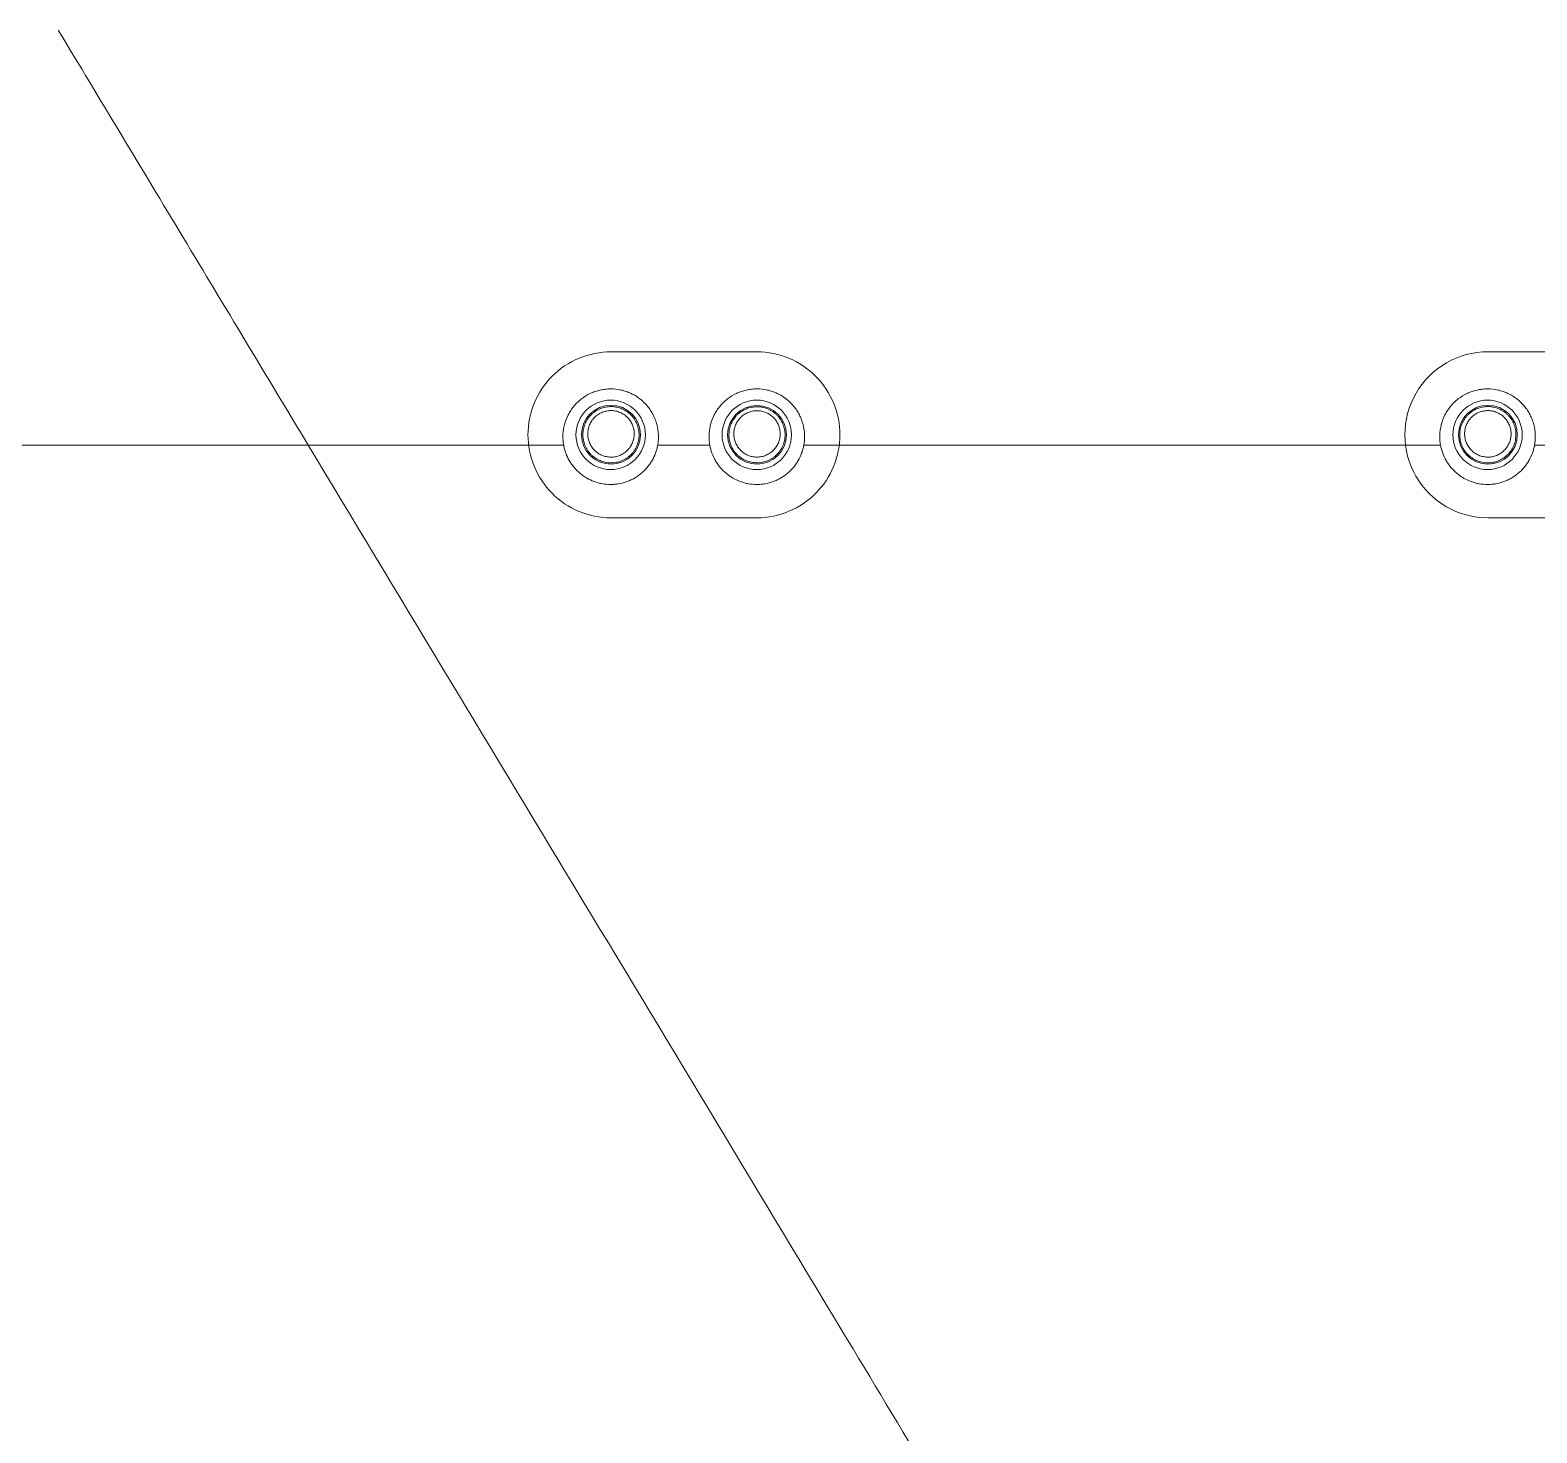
# Model space of a CAD drawing. Header units: inches. Extents: x 3778 to 56227, y -16914 to 35091.
# Drawn here: x 46601.97 to 46633.02, y -10609.2 to -10580.29 of the extents above; entities that cross this region are included whole.
import ezdxf

# ---------------------------------------------------------------- set-up
doc = ezdxf.new("R2010")
doc.units = ezdxf.units.IN
doc.header["$LTSCALE"] = 100
doc.header["$MEASUREMENT"] = 0
doc.layers.add('2-con', color=2, linetype='Continuous')
doc.layers.add('mark-B', color=2, linetype='Continuous', lineweight=20)

# ---------------------------------------------------------------- blocks, each defined once
blk = doc.blocks.new('무풍1way 일반')
at = {"layer": 'mark-B'}
for p, q in [((494.029, -459.665), (497.038, -459.665)), ((497.036, -463.088), (494.026, -463.085))]:
    blk.add_line(p, q, dxfattribs=at)
for centre, radius in [((497.044, -461.376), 0.715), ((497.044, -461.376), 0.715), ((497.044, -461.376), 0.715), ((497.044, -461.376), 0.715), ((497.037, -461.377), 0.607), ((512.106, -461.376), 0.715), ((512.106, -461.376), 0.715), ((512.106, -461.376), 0.715), ((512.106, -461.376), 0.715), ((512.102, -461.376), 0.605), ((515.118, -461.376), 0.715), ((515.118, -461.376), 0.715), ((515.118, -461.376), 0.715), ((515.118, -461.376), 0.715), ((515.111, -461.377), 0.607)]:
    blk.add_circle(centre, radius, dxfattribs=at)
blk.add_arc((497.037, -461.377), 1.711, 269.9424, 89.9871, dxfattribs=at)
for points, knots in [([(506.314, -436.212), (506.506, -436.531), (507.027, -437.395), (507.762, -438.618), (508.916, -440.534), (511.576, -444.949), (515.855, -452.047), (519.52, -458.124), (521.353, -461.163)], [0, 0, 0, 0, 0.038258, 0.103777, 0.146712, 0.26836, 0.63418, 1, 1, 1, 1]), ([(506.314, -436.212), (506.506, -436.531), (507.027, -437.395), (507.762, -438.618), (508.916, -440.534), (511.576, -444.949), (515.855, -452.047), (519.52, -458.124), (521.353, -461.163)], [0, 0, 0, 0, 0.038258, 0.103777, 0.146712, 0.26836, 0.63418, 1, 1, 1, 1]), ([(512.102, -459.666), (511.647, -459.667), (511.203, -459.855), (510.575, -460.488), (510.393, -460.932), (510.392, -461.818), (510.57, -462.259), (511.205, -462.9), (511.646, -463.086), (512.101, -463.086)], [0, 0, 0, 0, 0.25, 0.25, 0.5, 0.5, 0.75, 0.75, 1, 1, 1, 1]), ([(515.11, -463.088), (515.566, -463.088), (516.011, -462.9), (516.64, -462.266), (516.823, -461.822), (516.823, -460.934), (516.645, -460.492), (516.009, -459.851), (515.567, -459.665), (515.111, -459.665)], [0, 0, 0, 0, 0.25, 0.25, 0.5, 0.5, 0.75, 0.75, 1, 1, 1, 1]), ([(498.013, -461.163), (498.01, -461.149), (498.008, -461.135), (498.001, -461.107), (497.998, -461.093), (497.987, -461.052), (497.978, -461.025), (497.949, -460.945), (497.925, -460.894), (497.889, -460.833), (497.882, -460.82), (497.867, -460.796), (497.859, -460.784), (497.834, -460.749), (497.817, -460.727), (497.762, -460.661), (497.722, -460.621), (497.656, -460.566), (497.633, -460.548), (497.586, -460.515), (497.562, -460.5), (497.488, -460.457), (497.436, -460.433), (497.355, -460.403), (497.328, -460.394), (497.272, -460.379), (497.244, -460.373), (497.159, -460.358), (497.102, -460.353), (497.03, -460.353), (497.015, -460.353), (496.987, -460.354), (496.943, -460.357), (496.901, -460.363), (496.816, -460.378), (496.761, -460.393), (496.679, -460.422), (496.653, -460.434), (496.601, -460.458), (496.55, -460.484), (496.502, -460.515), (496.467, -460.54), (496.455, -460.548), (496.433, -460.566), (496.421, -460.575), (496.366, -460.621), (496.326, -460.661), (496.271, -460.727), (496.254, -460.749), (496.23, -460.784), (496.222, -460.796), (496.206, -460.82), (496.199, -460.832), (496.163, -460.894), (496.139, -460.945), (496.11, -461.025), (496.101, -461.052), (496.086, -461.107), (496.08, -461.135), (496.075, -461.163)], [0, 0, 0, 0, 0.015625, 0.015625, 0.03125, 0.03125, 0.0625, 0.0625, 0.125, 0.125, 0.140625, 0.140625, 0.15625, 0.15625, 0.1875, 0.1875, 0.25, 0.25, 0.28125, 0.28125, 0.3125, 0.3125, 0.375, 0.375, 0.40625, 0.40625, 0.4375, 0.4375, 0.5, 0.5, 0.515625, 0.515625, 0.53125, 0.5625, 0.5625, 0.625, 0.625, 0.65625, 0.65625, 0.6875, 0.71875, 0.71875, 0.734375, 0.734375, 0.75, 0.75, 0.8125, 0.8125, 0.84375, 0.84375, 0.859375, 0.859375, 0.875, 0.875, 0.9375, 0.9375, 0.96875, 0.96875, 1, 1, 1, 1]), ([(498.013, -461.163), (498.01, -461.149), (498.008, -461.135), (498.001, -461.107), (497.998, -461.093), (497.987, -461.052), (497.978, -461.025), (497.949, -460.945), (497.925, -460.894), (497.889, -460.833), (497.882, -460.82), (497.867, -460.796), (497.859, -460.784), (497.834, -460.749), (497.817, -460.727), (497.762, -460.661), (497.722, -460.621), (497.656, -460.566), (497.633, -460.548), (497.586, -460.515), (497.562, -460.5), (497.488, -460.457), (497.436, -460.433), (497.355, -460.403), (497.328, -460.394), (497.272, -460.379), (497.244, -460.373), (497.159, -460.358), (497.102, -460.353), (497.03, -460.353), (497.015, -460.353), (496.987, -460.354), (496.943, -460.357), (496.901, -460.363), (496.816, -460.378), (496.761, -460.393), (496.679, -460.422), (496.653, -460.434), (496.601, -460.458), (496.55, -460.484), (496.502, -460.515), (496.467, -460.54), (496.455, -460.548), (496.433, -460.566), (496.421, -460.575), (496.366, -460.621), (496.326, -460.661), (496.271, -460.727), (496.254, -460.749), (496.23, -460.784), (496.222, -460.796), (496.206, -460.82), (496.199, -460.832), (496.163, -460.894), (496.139, -460.945), (496.11, -461.025), (496.101, -461.052), (496.086, -461.107), (496.08, -461.135), (496.075, -461.163)], [0, 0, 0, 0, 0.015625, 0.015625, 0.03125, 0.03125, 0.0625, 0.0625, 0.125, 0.125, 0.140625, 0.140625, 0.15625, 0.15625, 0.1875, 0.1875, 0.25, 0.25, 0.28125, 0.28125, 0.3125, 0.3125, 0.375, 0.375, 0.40625, 0.40625, 0.4375, 0.4375, 0.5, 0.5, 0.515625, 0.515625, 0.53125, 0.5625, 0.5625, 0.625, 0.625, 0.65625, 0.65625, 0.6875, 0.71875, 0.71875, 0.734375, 0.734375, 0.75, 0.75, 0.8125, 0.8125, 0.84375, 0.84375, 0.859375, 0.859375, 0.875, 0.875, 0.9375, 0.9375, 0.96875, 0.96875, 1, 1, 1, 1]), ([(513.075, -461.163), (513.072, -461.149), (513.07, -461.135), (513.063, -461.107), (513.06, -461.093), (513.049, -461.052), (513.04, -461.025), (513.011, -460.945), (512.987, -460.894), (512.951, -460.833), (512.944, -460.82), (512.928, -460.796), (512.921, -460.784), (512.896, -460.749), (512.879, -460.727), (512.824, -460.661), (512.784, -460.621), (512.718, -460.566), (512.695, -460.548), (512.648, -460.515), (512.624, -460.5), (512.55, -460.457), (512.498, -460.433), (512.417, -460.403), (512.389, -460.394), (512.334, -460.379), (512.306, -460.373), (512.221, -460.358), (512.164, -460.353), (512.092, -460.353), (512.077, -460.353), (512.048, -460.354), (512.005, -460.357), (511.963, -460.363), (511.878, -460.378), (511.823, -460.393), (511.741, -460.422), (511.714, -460.434), (511.663, -460.458), (511.612, -460.484), (511.564, -460.515), (511.529, -460.54), (511.517, -460.548), (511.494, -460.566), (511.483, -460.575), (511.428, -460.621), (511.388, -460.661), (511.333, -460.727), (511.316, -460.749), (511.291, -460.784), (511.284, -460.796), (511.268, -460.82), (511.261, -460.832), (511.225, -460.894), (511.201, -460.945), (511.172, -461.025), (511.163, -461.052), (511.148, -461.107), (511.142, -461.135), (511.137, -461.163)], [0, 0, 0, 0, 0.015625, 0.015625, 0.03125, 0.03125, 0.0625, 0.0625, 0.125, 0.125, 0.140625, 0.140625, 0.15625, 0.15625, 0.1875, 0.1875, 0.25, 0.25, 0.28125, 0.28125, 0.3125, 0.3125, 0.375, 0.375, 0.40625, 0.40625, 0.4375, 0.4375, 0.5, 0.5, 0.515625, 0.515625, 0.53125, 0.5625, 0.5625, 0.625, 0.625, 0.65625, 0.65625, 0.6875, 0.71875, 0.71875, 0.734375, 0.734375, 0.75, 0.75, 0.8125, 0.8125, 0.84375, 0.84375, 0.859375, 0.859375, 0.875, 0.875, 0.9375, 0.9375, 0.96875, 0.96875, 1, 1, 1, 1]), ([(513.075, -461.163), (513.072, -461.149), (513.07, -461.135), (513.063, -461.107), (513.06, -461.093), (513.049, -461.052), (513.04, -461.025), (513.011, -460.945), (512.987, -460.894), (512.951, -460.833), (512.944, -460.82), (512.928, -460.796), (512.921, -460.784), (512.896, -460.749), (512.879, -460.727), (512.824, -460.661), (512.784, -460.621), (512.718, -460.566), (512.695, -460.548), (512.648, -460.515), (512.624, -460.5), (512.55, -460.457), (512.498, -460.433), (512.417, -460.403), (512.389, -460.394), (512.334, -460.379), (512.306, -460.373), (512.221, -460.358), (512.164, -460.353), (512.092, -460.353), (512.077, -460.353), (512.048, -460.354), (512.005, -460.357), (511.963, -460.363), (511.878, -460.378), (511.823, -460.393), (511.741, -460.422), (511.714, -460.434), (511.663, -460.458), (511.612, -460.484), (511.564, -460.515), (511.529, -460.54), (511.517, -460.548), (511.494, -460.566), (511.483, -460.575), (511.428, -460.621), (511.388, -460.661), (511.333, -460.727), (511.316, -460.749), (511.291, -460.784), (511.284, -460.796), (511.268, -460.82), (511.261, -460.832), (511.225, -460.894), (511.201, -460.945), (511.172, -461.025), (511.163, -461.052), (511.148, -461.107), (511.142, -461.135), (511.137, -461.163)], [0, 0, 0, 0, 0.015625, 0.015625, 0.03125, 0.03125, 0.0625, 0.0625, 0.125, 0.125, 0.140625, 0.140625, 0.15625, 0.15625, 0.1875, 0.1875, 0.25, 0.25, 0.28125, 0.28125, 0.3125, 0.3125, 0.375, 0.375, 0.40625, 0.40625, 0.4375, 0.4375, 0.5, 0.5, 0.515625, 0.515625, 0.53125, 0.5625, 0.5625, 0.625, 0.625, 0.65625, 0.65625, 0.6875, 0.71875, 0.71875, 0.734375, 0.734375, 0.75, 0.75, 0.8125, 0.8125, 0.84375, 0.84375, 0.859375, 0.859375, 0.875, 0.875, 0.9375, 0.9375, 0.96875, 0.96875, 1, 1, 1, 1]), ([(516.087, -461.163), (516.085, -461.149), (516.082, -461.135), (516.076, -461.107), (516.072, -461.093), (516.061, -461.052), (516.052, -461.025), (516.023, -460.945), (515.999, -460.894), (515.964, -460.833), (515.956, -460.82), (515.941, -460.796), (515.933, -460.784), (515.908, -460.749), (515.891, -460.727), (515.836, -460.661), (515.796, -460.621), (515.731, -460.566), (515.708, -460.548), (515.661, -460.515), (515.636, -460.5), (515.562, -460.457), (515.511, -460.433), (515.43, -460.403), (515.402, -460.394), (515.346, -460.379), (515.318, -460.373), (515.234, -460.358), (515.177, -460.353), (515.104, -460.353), (515.09, -460.353), (515.061, -460.354), (515.018, -460.357), (514.975, -460.363), (514.89, -460.378), (514.835, -460.393), (514.754, -460.422), (514.727, -460.434), (514.675, -460.458), (514.624, -460.484), (514.576, -460.515), (514.541, -460.54), (514.53, -460.548), (514.507, -460.566), (514.496, -460.575), (514.441, -460.621), (514.4, -460.661), (514.346, -460.727), (514.328, -460.749), (514.304, -460.784), (514.296, -460.796), (514.281, -460.82), (514.273, -460.832), (514.237, -460.894), (514.213, -460.945), (514.184, -461.025), (514.176, -461.052), (514.161, -461.107), (514.154, -461.135), (514.149, -461.163)], [0, 0, 0, 0, 0.015625, 0.015625, 0.03125, 0.03125, 0.0625, 0.0625, 0.125, 0.125, 0.140625, 0.140625, 0.15625, 0.15625, 0.1875, 0.1875, 0.25, 0.25, 0.28125, 0.28125, 0.3125, 0.3125, 0.375, 0.375, 0.40625, 0.40625, 0.4375, 0.4375, 0.5, 0.5, 0.515625, 0.515625, 0.53125, 0.5625, 0.5625, 0.625, 0.625, 0.65625, 0.65625, 0.6875, 0.71875, 0.71875, 0.734375, 0.734375, 0.75, 0.75, 0.8125, 0.8125, 0.84375, 0.84375, 0.859375, 0.859375, 0.875, 0.875, 0.9375, 0.9375, 0.96875, 0.96875, 1, 1, 1, 1]), ([(516.087, -461.163), (516.085, -461.149), (516.082, -461.135), (516.076, -461.107), (516.072, -461.093), (516.061, -461.052), (516.052, -461.025), (516.023, -460.945), (515.999, -460.894), (515.964, -460.833), (515.956, -460.82), (515.941, -460.796), (515.933, -460.784), (515.908, -460.749), (515.891, -460.727), (515.836, -460.661), (515.796, -460.621), (515.731, -460.566), (515.708, -460.548), (515.661, -460.515), (515.636, -460.5), (515.562, -460.457), (515.511, -460.433), (515.43, -460.403), (515.402, -460.394), (515.346, -460.379), (515.318, -460.373), (515.234, -460.358), (515.177, -460.353), (515.104, -460.353), (515.09, -460.353), (515.061, -460.354), (515.018, -460.357), (514.975, -460.363), (514.89, -460.378), (514.835, -460.393), (514.754, -460.422), (514.727, -460.434), (514.675, -460.458), (514.624, -460.484), (514.576, -460.515), (514.541, -460.54), (514.53, -460.548), (514.507, -460.566), (514.496, -460.575), (514.441, -460.621), (514.4, -460.661), (514.346, -460.727), (514.328, -460.749), (514.304, -460.784), (514.296, -460.796), (514.281, -460.82), (514.273, -460.832), (514.237, -460.894), (514.213, -460.945), (514.184, -461.025), (514.176, -461.052), (514.161, -461.107), (514.154, -461.135), (514.149, -461.163)], [0, 0, 0, 0, 0.015625, 0.015625, 0.03125, 0.03125, 0.0625, 0.0625, 0.125, 0.125, 0.140625, 0.140625, 0.15625, 0.15625, 0.1875, 0.1875, 0.25, 0.25, 0.28125, 0.28125, 0.3125, 0.3125, 0.375, 0.375, 0.40625, 0.40625, 0.4375, 0.4375, 0.5, 0.5, 0.515625, 0.515625, 0.53125, 0.5625, 0.5625, 0.625, 0.625, 0.65625, 0.65625, 0.6875, 0.71875, 0.71875, 0.734375, 0.734375, 0.75, 0.75, 0.8125, 0.8125, 0.84375, 0.84375, 0.859375, 0.859375, 0.875, 0.875, 0.9375, 0.9375, 0.96875, 0.96875, 1, 1, 1, 1]), ([(496.586, -461.742), (496.562, -461.712), (496.541, -461.681), (496.515, -461.63), (496.507, -461.613), (496.493, -461.578), (496.487, -461.56), (496.471, -461.506), (496.464, -461.469), (496.459, -461.412), (496.458, -461.393), (496.458, -461.356), (496.459, -461.337), (496.465, -461.281), (496.472, -461.244), (496.495, -461.171), (496.509, -461.136), (496.536, -461.087), (496.546, -461.07), (496.567, -461.039), (496.579, -461.024), (496.615, -460.98), (496.642, -460.953), (496.686, -460.917), (496.701, -460.906), (496.733, -460.885), (496.749, -460.875), (496.8, -460.848), (496.835, -460.834), (496.89, -460.817), (496.908, -460.813), (496.946, -460.806), (496.984, -460.8), (497.022, -460.799), (497.05, -460.799), (497.06, -460.799), (497.079, -460.8), (497.088, -460.801), (497.136, -460.806), (497.173, -460.813), (497.228, -460.83), (497.246, -460.837), (497.272, -460.848), (497.281, -460.852), (497.298, -460.86), (497.307, -460.865), (497.348, -460.888), (497.38, -460.909), (497.423, -460.945), (497.438, -460.958), (497.464, -460.986), (497.477, -461), (497.501, -461.029), (497.512, -461.045), (497.533, -461.077), (497.542, -461.093), (497.569, -461.143), (497.583, -461.178), (497.599, -461.233), (497.603, -461.251), (497.61, -461.288), (497.616, -461.325), (497.617, -461.363), (497.617, -461.401), (497.616, -461.42), (497.61, -461.476), (497.603, -461.513), (497.586, -461.567), (497.579, -461.585), (497.565, -461.62), (497.557, -461.637), (497.53, -461.687), (497.509, -461.718), (497.472, -461.762), (497.459, -461.776), (497.432, -461.803), (497.418, -461.816), (497.374, -461.851), (497.343, -461.872), (497.292, -461.899), (497.275, -461.908), (497.24, -461.922), (497.204, -461.935), (497.167, -461.944), (497.129, -461.951), (497.11, -461.954), (497.053, -461.959), (497.015, -461.959), (496.968, -461.954), (496.958, -461.953), (496.939, -461.95), (496.93, -461.948), (496.902, -461.942), (496.883, -461.937), (496.829, -461.92), (496.794, -461.906), (496.752, -461.883), (496.743, -461.878), (496.727, -461.868), (496.703, -461.853), (496.665, -461.824), (496.638, -461.798), (496.611, -461.771), (496.598, -461.757), (496.586, -461.742)], [0, 0, 0, 0, 0.03125, 0.03125, 0.046875, 0.046875, 0.0625, 0.0625, 0.09375, 0.09375, 0.109375, 0.109375, 0.125, 0.125, 0.15625, 0.15625, 0.1875, 0.1875, 0.203125, 0.203125, 0.21875, 0.21875, 0.25, 0.25, 0.265625, 0.265625, 0.28125, 0.28125, 0.3125, 0.3125, 0.328125, 0.328125, 0.34375, 0.359375, 0.359375, 0.367188, 0.367188, 0.375, 0.375, 0.40625, 0.40625, 0.421875, 0.421875, 0.429688, 0.429688, 0.4375, 0.4375, 0.46875, 0.46875, 0.484375, 0.484375, 0.5, 0.5, 0.515625, 0.515625, 0.53125, 0.53125, 0.5625, 0.5625, 0.578125, 0.578125, 0.59375, 0.609375, 0.609375, 0.625, 0.625, 0.65625, 0.65625, 0.671875, 0.671875, 0.6875, 0.6875, 0.71875, 0.71875, 0.734375, 0.734375, 0.75, 0.75, 0.78125, 0.78125, 0.796875, 0.796875, 0.8125, 0.828125, 0.828125, 0.84375, 0.84375, 0.875, 0.875, 0.882813, 0.882813, 0.890625, 0.890625, 0.90625, 0.90625, 0.9375, 0.9375, 0.945312, 0.945312, 0.953125, 0.96875, 0.984375, 0.984375, 1, 1, 1, 1]), ([(511.653, -461.741), (511.629, -461.711), (511.608, -461.68), (511.582, -461.63), (511.574, -461.612), (511.56, -461.577), (511.553, -461.559), (511.537, -461.505), (511.53, -461.469), (511.525, -461.412), (511.524, -461.393), (511.524, -461.356), (511.525, -461.337), (511.531, -461.281), (511.539, -461.244), (511.561, -461.172), (511.576, -461.137), (511.602, -461.087), (511.612, -461.071), (511.633, -461.04), (511.644, -461.024), (511.681, -460.981), (511.707, -460.954), (511.751, -460.918), (511.766, -460.907), (511.798, -460.886), (511.815, -460.876), (511.865, -460.849), (511.9, -460.835), (511.954, -460.819), (511.973, -460.814), (512.01, -460.807), (512.048, -460.801), (512.086, -460.8), (512.114, -460.8), (512.124, -460.8), (512.143, -460.801), (512.153, -460.802), (512.2, -460.807), (512.237, -460.814), (512.291, -460.831), (512.309, -460.838), (512.336, -460.849), (512.344, -460.853), (512.362, -460.861), (512.37, -460.865), (512.412, -460.888), (512.443, -460.909), (512.487, -460.946), (512.501, -460.959), (512.527, -460.986), (512.54, -461), (512.564, -461.029), (512.575, -461.045), (512.596, -461.076), (512.606, -461.093), (512.632, -461.143), (512.646, -461.177), (512.662, -461.232), (512.666, -461.25), (512.673, -461.287), (512.679, -461.324), (512.68, -461.362), (512.68, -461.399), (512.679, -461.418), (512.673, -461.475), (512.666, -461.511), (512.649, -461.565), (512.643, -461.583), (512.628, -461.618), (512.62, -461.635), (512.593, -461.685), (512.572, -461.716), (512.536, -461.76), (512.523, -461.774), (512.497, -461.801), (512.483, -461.813), (512.439, -461.849), (512.407, -461.87), (512.357, -461.897), (512.339, -461.905), (512.304, -461.92), (512.269, -461.932), (512.232, -461.941), (512.194, -461.949), (512.175, -461.951), (512.118, -461.957), (512.081, -461.956), (512.033, -461.952), (512.024, -461.95), (512.005, -461.947), (511.996, -461.946), (511.967, -461.94), (511.949, -461.935), (511.895, -461.918), (511.86, -461.904), (511.818, -461.881), (511.81, -461.876), (511.793, -461.866), (511.769, -461.851), (511.732, -461.822), (511.704, -461.797), (511.677, -461.77), (511.665, -461.756), (511.653, -461.741)], [0, 0, 0, 0, 0.03125, 0.03125, 0.046875, 0.046875, 0.0625, 0.0625, 0.09375, 0.09375, 0.109375, 0.109375, 0.125, 0.125, 0.15625, 0.15625, 0.1875, 0.1875, 0.203125, 0.203125, 0.21875, 0.21875, 0.25, 0.25, 0.265625, 0.265625, 0.28125, 0.28125, 0.3125, 0.3125, 0.328125, 0.328125, 0.34375, 0.359375, 0.359375, 0.367187, 0.367187, 0.375, 0.375, 0.40625, 0.40625, 0.421875, 0.421875, 0.429687, 0.429687, 0.4375, 0.4375, 0.46875, 0.46875, 0.484375, 0.484375, 0.5, 0.5, 0.515625, 0.515625, 0.53125, 0.53125, 0.5625, 0.5625, 0.578125, 0.578125, 0.59375, 0.609375, 0.609375, 0.625, 0.625, 0.65625, 0.65625, 0.671875, 0.671875, 0.6875, 0.6875, 0.71875, 0.71875, 0.734375, 0.734375, 0.75, 0.75, 0.78125, 0.78125, 0.796875, 0.796875, 0.8125, 0.828125, 0.828125, 0.84375, 0.84375, 0.875, 0.875, 0.882812, 0.882812, 0.890625, 0.890625, 0.90625, 0.90625, 0.9375, 0.9375, 0.945312, 0.945312, 0.953125, 0.96875, 0.984375, 0.984375, 1, 1, 1, 1]), ([(514.66, -461.742), (514.636, -461.712), (514.616, -461.681), (514.589, -461.63), (514.581, -461.613), (514.567, -461.578), (514.561, -461.56), (514.545, -461.506), (514.538, -461.469), (514.533, -461.412), (514.532, -461.393), (514.532, -461.355), (514.533, -461.337), (514.539, -461.281), (514.546, -461.244), (514.569, -461.171), (514.583, -461.136), (514.61, -461.087), (514.62, -461.07), (514.641, -461.039), (514.653, -461.024), (514.689, -460.98), (514.716, -460.953), (514.76, -460.917), (514.775, -460.906), (514.807, -460.885), (514.823, -460.875), (514.874, -460.848), (514.909, -460.834), (514.964, -460.817), (514.982, -460.813), (515.02, -460.806), (515.058, -460.8), (515.096, -460.798), (515.124, -460.799), (515.134, -460.799), (515.153, -460.8), (515.162, -460.801), (515.21, -460.806), (515.247, -460.813), (515.302, -460.83), (515.32, -460.837), (515.346, -460.848), (515.355, -460.852), (515.372, -460.86), (515.381, -460.865), (515.422, -460.887), (515.454, -460.909), (515.497, -460.945), (515.512, -460.958), (515.538, -460.986), (515.551, -461), (515.575, -461.029), (515.586, -461.045), (515.607, -461.077), (515.616, -461.093), (515.643, -461.143), (515.657, -461.178), (515.673, -461.233), (515.677, -461.251), (515.684, -461.288), (515.69, -461.325), (515.691, -461.363), (515.691, -461.401), (515.69, -461.42), (515.684, -461.476), (515.676, -461.513), (515.66, -461.567), (515.653, -461.585), (515.639, -461.62), (515.63, -461.637), (515.604, -461.687), (515.583, -461.718), (515.546, -461.762), (515.533, -461.776), (515.506, -461.803), (515.492, -461.815), (515.448, -461.851), (515.417, -461.872), (515.366, -461.899), (515.349, -461.907), (515.314, -461.922), (515.278, -461.934), (515.241, -461.943), (515.203, -461.951), (515.184, -461.954), (515.127, -461.959), (515.089, -461.959), (515.042, -461.954), (515.032, -461.952), (515.013, -461.95), (515.004, -461.948), (514.976, -461.942), (514.957, -461.937), (514.903, -461.92), (514.868, -461.906), (514.826, -461.883), (514.818, -461.878), (514.801, -461.868), (514.777, -461.852), (514.739, -461.824), (514.712, -461.798), (514.685, -461.771), (514.672, -461.757), (514.66, -461.742)], [0, 0, 0, 0, 0.03125, 0.03125, 0.046875, 0.046875, 0.0625, 0.0625, 0.09375, 0.09375, 0.109375, 0.109375, 0.125, 0.125, 0.15625, 0.15625, 0.1875, 0.1875, 0.203125, 0.203125, 0.21875, 0.21875, 0.25, 0.25, 0.265625, 0.265625, 0.28125, 0.28125, 0.3125, 0.3125, 0.328125, 0.328125, 0.34375, 0.359375, 0.359375, 0.367188, 0.367188, 0.375, 0.375, 0.40625, 0.40625, 0.421875, 0.421875, 0.429688, 0.429688, 0.4375, 0.4375, 0.46875, 0.46875, 0.484375, 0.484375, 0.5, 0.5, 0.515625, 0.515625, 0.53125, 0.53125, 0.5625, 0.5625, 0.578125, 0.578125, 0.59375, 0.609375, 0.609375, 0.625, 0.625, 0.65625, 0.65625, 0.671875, 0.671875, 0.6875, 0.6875, 0.71875, 0.71875, 0.734375, 0.734375, 0.75, 0.75, 0.78125, 0.78125, 0.796875, 0.796875, 0.8125, 0.828125, 0.828125, 0.84375, 0.84375, 0.875, 0.875, 0.882813, 0.882813, 0.890625, 0.890625, 0.90625, 0.90625, 0.9375, 0.9375, 0.945313, 0.945313, 0.953125, 0.96875, 0.984375, 0.984375, 1, 1, 1, 1]), ([(496.075, -461.163), (496.072, -461.18), (496.069, -461.198), (496.065, -461.233), (496.063, -461.251), (496.059, -461.305), (496.059, -461.341), (496.063, -461.447), (496.073, -461.517), (496.096, -461.604), (496.101, -461.622), (496.112, -461.656), (496.118, -461.673), (496.137, -461.723), (496.165, -461.788), (496.201, -461.849), (496.231, -461.895), (496.241, -461.909), (496.263, -461.938), (496.274, -461.952), (496.331, -462.021), (496.382, -462.071), (496.453, -462.127), (496.468, -462.138), (496.498, -462.158), (496.513, -462.168), (496.559, -462.196), (496.622, -462.231), (496.689, -462.258), (496.741, -462.276), (496.758, -462.281), (496.793, -462.291), (496.811, -462.296), (496.899, -462.315), (496.971, -462.323), (497.08, -462.323), (497.116, -462.321), (497.189, -462.313), (497.26, -462.301), (497.329, -462.282), (497.398, -462.258), (497.432, -462.245), (497.53, -462.198), (497.591, -462.161), (497.677, -462.094), (497.704, -462.07), (497.756, -462.02), (497.804, -461.967), (497.847, -461.91), (497.876, -461.865), (497.886, -461.85), (497.904, -461.818), (497.913, -461.803), (497.953, -461.723), (497.979, -461.656), (498.001, -461.57), (498.005, -461.553), (498.012, -461.517), (498.016, -461.5), (498.023, -461.447), (498.03, -461.376), (498.029, -461.305), (498.025, -461.252), (498.023, -461.234), (498.019, -461.198), (498.016, -461.18), (498.013, -461.163)], [0, 0, 0, 0, 0.015625, 0.015625, 0.03125, 0.03125, 0.0625, 0.0625, 0.125, 0.125, 0.140625, 0.140625, 0.15625, 0.15625, 0.1875, 0.21875, 0.21875, 0.234375, 0.234375, 0.25, 0.25, 0.3125, 0.3125, 0.328125, 0.328125, 0.34375, 0.34375, 0.375, 0.40625, 0.40625, 0.421875, 0.421875, 0.4375, 0.4375, 0.5, 0.5, 0.53125, 0.53125, 0.5625, 0.59375, 0.59375, 0.625, 0.625, 0.6875, 0.6875, 0.71875, 0.71875, 0.75, 0.78125, 0.78125, 0.796875, 0.796875, 0.8125, 0.8125, 0.875, 0.875, 0.890625, 0.890625, 0.90625, 0.90625, 0.9375, 0.96875, 0.96875, 0.984375, 0.984375, 1, 1, 1, 1]), ([(496.075, -461.163), (496.072, -461.18), (496.069, -461.198), (496.065, -461.233), (496.063, -461.251), (496.059, -461.305), (496.059, -461.341), (496.063, -461.447), (496.073, -461.517), (496.096, -461.604), (496.101, -461.622), (496.112, -461.656), (496.118, -461.673), (496.137, -461.723), (496.165, -461.788), (496.201, -461.849), (496.231, -461.895), (496.241, -461.909), (496.263, -461.938), (496.274, -461.952), (496.331, -462.021), (496.382, -462.071), (496.453, -462.127), (496.468, -462.138), (496.498, -462.158), (496.513, -462.168), (496.559, -462.196), (496.622, -462.231), (496.689, -462.258), (496.741, -462.276), (496.758, -462.281), (496.793, -462.291), (496.811, -462.296), (496.899, -462.315), (496.971, -462.323), (497.08, -462.323), (497.116, -462.321), (497.189, -462.313), (497.26, -462.301), (497.329, -462.282), (497.398, -462.258), (497.432, -462.245), (497.53, -462.198), (497.591, -462.161), (497.677, -462.094), (497.704, -462.07), (497.756, -462.02), (497.804, -461.967), (497.847, -461.91), (497.876, -461.865), (497.886, -461.85), (497.904, -461.818), (497.913, -461.803), (497.953, -461.723), (497.979, -461.656), (498.001, -461.57), (498.005, -461.553), (498.012, -461.517), (498.016, -461.5), (498.023, -461.447), (498.03, -461.376), (498.029, -461.305), (498.025, -461.252), (498.023, -461.234), (498.019, -461.198), (498.016, -461.18), (498.013, -461.163)], [0, 0, 0, 0, 0.015625, 0.015625, 0.03125, 0.03125, 0.0625, 0.0625, 0.125, 0.125, 0.140625, 0.140625, 0.15625, 0.15625, 0.1875, 0.21875, 0.21875, 0.234375, 0.234375, 0.25, 0.25, 0.3125, 0.3125, 0.328125, 0.328125, 0.34375, 0.34375, 0.375, 0.40625, 0.40625, 0.421875, 0.421875, 0.4375, 0.4375, 0.5, 0.5, 0.53125, 0.53125, 0.5625, 0.59375, 0.59375, 0.625, 0.625, 0.6875, 0.6875, 0.71875, 0.71875, 0.75, 0.78125, 0.78125, 0.796875, 0.796875, 0.8125, 0.8125, 0.875, 0.875, 0.890625, 0.890625, 0.90625, 0.90625, 0.9375, 0.96875, 0.96875, 0.984375, 0.984375, 1, 1, 1, 1]), ([(496.664, -461.697), (496.674, -461.709), (496.685, -461.721), (496.707, -461.744), (496.73, -461.765), (496.755, -461.784), (496.781, -461.801), (496.794, -461.81), (496.836, -461.832), (496.865, -461.845), (496.91, -461.859), (496.925, -461.863), (496.956, -461.869), (496.972, -461.872), (497.019, -461.876), (497.051, -461.877), (497.098, -461.872), (497.114, -461.87), (497.145, -461.864), (497.176, -461.856), (497.205, -461.846), (497.234, -461.834), (497.249, -461.827), (497.291, -461.805), (497.317, -461.787), (497.353, -461.757), (497.365, -461.747), (497.387, -461.725), (497.398, -461.713), (497.428, -461.677), (497.445, -461.651), (497.467, -461.61), (497.474, -461.595), (497.486, -461.566), (497.491, -461.552), (497.505, -461.507), (497.511, -461.477), (497.516, -461.43), (497.517, -461.414), (497.517, -461.383), (497.515, -461.352), (497.511, -461.322), (497.505, -461.291), (497.502, -461.276), (497.488, -461.231), (497.477, -461.202), (497.455, -461.161), (497.447, -461.147), (497.43, -461.121), (497.421, -461.108), (497.401, -461.083), (497.391, -461.072), (497.368, -461.049), (497.357, -461.038), (497.321, -461.008), (497.295, -460.991), (497.253, -460.968), (497.239, -460.961), (497.21, -460.949), (497.195, -460.943), (497.15, -460.929), (497.119, -460.923), (497.071, -460.918), (497.055, -460.917), (497.024, -460.917), (496.992, -460.918), (496.961, -460.923), (496.93, -460.929), (496.915, -460.933), (496.869, -460.946), (496.84, -460.958), (496.798, -460.98), (496.785, -460.989), (496.758, -461.006), (496.746, -461.016), (496.709, -461.045), (496.687, -461.067), (496.657, -461.104), (496.648, -461.117), (496.631, -461.143), (496.623, -461.156), (496.6, -461.197), (496.588, -461.226), (496.57, -461.286), (496.564, -461.316), (496.559, -461.362), (496.558, -461.378), (496.558, -461.409), (496.559, -461.425), (496.563, -461.471), (496.569, -461.502), (496.582, -461.547), (496.587, -461.561), (496.599, -461.591), (496.606, -461.605), (496.627, -461.646), (496.644, -461.672), (496.664, -461.697)], [0, 0, 0, 0, 0.015625, 0.015625, 0.03125, 0.046875, 0.046875, 0.0625, 0.0625, 0.09375, 0.09375, 0.109375, 0.109375, 0.125, 0.125, 0.15625, 0.15625, 0.171875, 0.171875, 0.1875, 0.203125, 0.203125, 0.21875, 0.21875, 0.25, 0.25, 0.265625, 0.265625, 0.28125, 0.28125, 0.3125, 0.3125, 0.328125, 0.328125, 0.34375, 0.34375, 0.375, 0.375, 0.390625, 0.390625, 0.40625, 0.421875, 0.421875, 0.4375, 0.4375, 0.46875, 0.46875, 0.484375, 0.484375, 0.5, 0.5, 0.515625, 0.515625, 0.53125, 0.53125, 0.5625, 0.5625, 0.578125, 0.578125, 0.59375, 0.59375, 0.625, 0.625, 0.640625, 0.640625, 0.65625, 0.671875, 0.671875, 0.6875, 0.6875, 0.71875, 0.71875, 0.734375, 0.734375, 0.75, 0.75, 0.78125, 0.78125, 0.796875, 0.796875, 0.8125, 0.8125, 0.84375, 0.84375, 0.875, 0.875, 0.890625, 0.890625, 0.90625, 0.90625, 0.9375, 0.9375, 0.953125, 0.953125, 0.96875, 0.96875, 1, 1, 1, 1]), ([(511.137, -461.163), (511.134, -461.18), (511.131, -461.198), (511.127, -461.233), (511.125, -461.251), (511.121, -461.305), (511.121, -461.341), (511.125, -461.447), (511.135, -461.517), (511.158, -461.604), (511.163, -461.622), (511.174, -461.656), (511.179, -461.673), (511.198, -461.723), (511.227, -461.788), (511.263, -461.849), (511.293, -461.895), (511.303, -461.909), (511.325, -461.938), (511.336, -461.952), (511.393, -462.021), (511.444, -462.071), (511.515, -462.127), (511.53, -462.138), (511.56, -462.158), (511.575, -462.168), (511.621, -462.196), (511.684, -462.231), (511.751, -462.258), (511.803, -462.276), (511.82, -462.281), (511.855, -462.291), (511.873, -462.296), (511.961, -462.315), (512.033, -462.323), (512.142, -462.323), (512.178, -462.321), (512.25, -462.313), (512.322, -462.301), (512.391, -462.282), (512.46, -462.258), (512.494, -462.245), (512.592, -462.198), (512.653, -462.161), (512.738, -462.094), (512.766, -462.07), (512.818, -462.02), (512.866, -461.967), (512.909, -461.91), (512.938, -461.865), (512.948, -461.85), (512.966, -461.818), (512.975, -461.803), (513.015, -461.723), (513.041, -461.656), (513.063, -461.57), (513.067, -461.553), (513.074, -461.517), (513.078, -461.5), (513.085, -461.447), (513.092, -461.376), (513.091, -461.305), (513.087, -461.252), (513.085, -461.234), (513.081, -461.198), (513.078, -461.18), (513.075, -461.163)], [0, 0, 0, 0, 0.015625, 0.015625, 0.03125, 0.03125, 0.0625, 0.0625, 0.125, 0.125, 0.140625, 0.140625, 0.15625, 0.15625, 0.1875, 0.21875, 0.21875, 0.234375, 0.234375, 0.25, 0.25, 0.3125, 0.3125, 0.328125, 0.328125, 0.34375, 0.34375, 0.375, 0.40625, 0.40625, 0.421875, 0.421875, 0.4375, 0.4375, 0.5, 0.5, 0.53125, 0.53125, 0.5625, 0.59375, 0.59375, 0.625, 0.625, 0.6875, 0.6875, 0.71875, 0.71875, 0.75, 0.78125, 0.78125, 0.796875, 0.796875, 0.8125, 0.8125, 0.875, 0.875, 0.890625, 0.890625, 0.90625, 0.90625, 0.9375, 0.96875, 0.96875, 0.984375, 0.984375, 1, 1, 1, 1]), ([(511.137, -461.163), (511.134, -461.18), (511.131, -461.198), (511.127, -461.233), (511.125, -461.251), (511.121, -461.305), (511.121, -461.341), (511.125, -461.447), (511.135, -461.517), (511.158, -461.604), (511.163, -461.622), (511.174, -461.656), (511.179, -461.673), (511.198, -461.723), (511.227, -461.788), (511.263, -461.849), (511.293, -461.895), (511.303, -461.909), (511.325, -461.938), (511.336, -461.952), (511.393, -462.021), (511.444, -462.071), (511.515, -462.127), (511.53, -462.138), (511.56, -462.158), (511.575, -462.168), (511.621, -462.196), (511.684, -462.231), (511.751, -462.258), (511.803, -462.276), (511.82, -462.281), (511.855, -462.291), (511.873, -462.296), (511.961, -462.315), (512.033, -462.323), (512.142, -462.323), (512.178, -462.321), (512.25, -462.313), (512.322, -462.301), (512.391, -462.282), (512.46, -462.258), (512.494, -462.245), (512.592, -462.198), (512.653, -462.161), (512.738, -462.094), (512.766, -462.07), (512.818, -462.02), (512.866, -461.967), (512.909, -461.91), (512.938, -461.865), (512.948, -461.85), (512.966, -461.818), (512.975, -461.803), (513.015, -461.723), (513.041, -461.656), (513.063, -461.57), (513.067, -461.553), (513.074, -461.517), (513.078, -461.5), (513.085, -461.447), (513.092, -461.376), (513.091, -461.305), (513.087, -461.252), (513.085, -461.234), (513.081, -461.198), (513.078, -461.18), (513.075, -461.163)], [0, 0, 0, 0, 0.015625, 0.015625, 0.03125, 0.03125, 0.0625, 0.0625, 0.125, 0.125, 0.140625, 0.140625, 0.15625, 0.15625, 0.1875, 0.21875, 0.21875, 0.234375, 0.234375, 0.25, 0.25, 0.3125, 0.3125, 0.328125, 0.328125, 0.34375, 0.34375, 0.375, 0.40625, 0.40625, 0.421875, 0.421875, 0.4375, 0.4375, 0.5, 0.5, 0.53125, 0.53125, 0.5625, 0.59375, 0.59375, 0.625, 0.625, 0.6875, 0.6875, 0.71875, 0.71875, 0.75, 0.78125, 0.78125, 0.796875, 0.796875, 0.8125, 0.8125, 0.875, 0.875, 0.890625, 0.890625, 0.90625, 0.90625, 0.9375, 0.96875, 0.96875, 0.984375, 0.984375, 1, 1, 1, 1]), ([(511.731, -461.696), (511.741, -461.708), (511.751, -461.72), (511.773, -461.742), (511.796, -461.763), (511.821, -461.782), (511.847, -461.8), (511.86, -461.808), (511.902, -461.83), (511.931, -461.843), (511.976, -461.857), (511.991, -461.861), (512.022, -461.867), (512.038, -461.869), (512.085, -461.874), (512.116, -461.874), (512.163, -461.87), (512.179, -461.867), (512.21, -461.861), (512.241, -461.854), (512.27, -461.843), (512.299, -461.831), (512.313, -461.825), (512.355, -461.802), (512.381, -461.785), (512.417, -461.755), (512.429, -461.745), (512.451, -461.722), (512.462, -461.711), (512.491, -461.675), (512.509, -461.649), (512.531, -461.608), (512.537, -461.594), (512.549, -461.565), (512.555, -461.55), (512.568, -461.506), (512.574, -461.475), (512.579, -461.429), (512.58, -461.413), (512.58, -461.382), (512.579, -461.351), (512.574, -461.321), (512.568, -461.29), (512.565, -461.275), (512.551, -461.23), (512.54, -461.201), (512.518, -461.16), (512.51, -461.147), (512.493, -461.121), (512.484, -461.108), (512.464, -461.084), (512.454, -461.072), (512.432, -461.049), (512.42, -461.039), (512.384, -461.009), (512.358, -460.991), (512.317, -460.969), (512.303, -460.962), (512.273, -460.949), (512.259, -460.944), (512.214, -460.93), (512.183, -460.924), (512.136, -460.919), (512.12, -460.918), (512.088, -460.918), (512.057, -460.919), (512.026, -460.924), (511.995, -460.93), (511.979, -460.934), (511.934, -460.947), (511.905, -460.959), (511.864, -460.982), (511.85, -460.99), (511.824, -461.007), (511.811, -461.017), (511.775, -461.046), (511.753, -461.068), (511.723, -461.105), (511.714, -461.117), (511.697, -461.143), (511.689, -461.157), (511.667, -461.197), (511.655, -461.226), (511.636, -461.286), (511.63, -461.316), (511.626, -461.362), (511.625, -461.378), (511.625, -461.409), (511.625, -461.425), (511.63, -461.471), (511.636, -461.501), (511.649, -461.546), (511.654, -461.561), (511.666, -461.59), (511.672, -461.604), (511.694, -461.645), (511.711, -461.671), (511.731, -461.696)], [0, 0, 0, 0, 0.015625, 0.015625, 0.03125, 0.046875, 0.046875, 0.0625, 0.0625, 0.09375, 0.09375, 0.109375, 0.109375, 0.125, 0.125, 0.15625, 0.15625, 0.171875, 0.171875, 0.1875, 0.203125, 0.203125, 0.21875, 0.21875, 0.25, 0.25, 0.265625, 0.265625, 0.28125, 0.28125, 0.3125, 0.3125, 0.328125, 0.328125, 0.34375, 0.34375, 0.375, 0.375, 0.390625, 0.390625, 0.40625, 0.421875, 0.421875, 0.4375, 0.4375, 0.46875, 0.46875, 0.484375, 0.484375, 0.5, 0.5, 0.515625, 0.515625, 0.53125, 0.53125, 0.5625, 0.5625, 0.578125, 0.578125, 0.59375, 0.59375, 0.625, 0.625, 0.640625, 0.640625, 0.65625, 0.671875, 0.671875, 0.6875, 0.6875, 0.71875, 0.71875, 0.734375, 0.734375, 0.75, 0.75, 0.78125, 0.78125, 0.796875, 0.796875, 0.8125, 0.8125, 0.84375, 0.84375, 0.875, 0.875, 0.890625, 0.890625, 0.90625, 0.90625, 0.9375, 0.9375, 0.953125, 0.953125, 0.96875, 0.96875, 1, 1, 1, 1]), ([(514.149, -461.163), (514.146, -461.18), (514.143, -461.198), (514.139, -461.233), (514.137, -461.251), (514.133, -461.305), (514.133, -461.341), (514.137, -461.447), (514.147, -461.517), (514.17, -461.604), (514.175, -461.622), (514.186, -461.656), (514.192, -461.673), (514.211, -461.723), (514.24, -461.788), (514.276, -461.849), (514.305, -461.895), (514.316, -461.909), (514.337, -461.938), (514.348, -461.952), (514.405, -462.021), (514.457, -462.071), (514.528, -462.127), (514.542, -462.138), (514.572, -462.158), (514.587, -462.168), (514.634, -462.196), (514.697, -462.231), (514.764, -462.258), (514.815, -462.276), (514.832, -462.281), (514.867, -462.291), (514.885, -462.296), (514.973, -462.315), (515.045, -462.323), (515.154, -462.323), (515.191, -462.321), (515.263, -462.313), (515.334, -462.301), (515.404, -462.282), (515.472, -462.258), (515.506, -462.245), (515.604, -462.198), (515.665, -462.161), (515.751, -462.094), (515.778, -462.07), (515.83, -462.02), (515.879, -461.967), (515.921, -461.91), (515.951, -461.865), (515.96, -461.85), (515.978, -461.818), (515.987, -461.803), (516.028, -461.723), (516.053, -461.656), (516.076, -461.57), (516.08, -461.553), (516.087, -461.517), (516.09, -461.5), (516.098, -461.447), (516.104, -461.376), (516.103, -461.305), (516.099, -461.252), (516.098, -461.234), (516.093, -461.198), (516.091, -461.18), (516.087, -461.163)], [0, 0, 0, 0, 0.015625, 0.015625, 0.03125, 0.03125, 0.0625, 0.0625, 0.125, 0.125, 0.140625, 0.140625, 0.15625, 0.15625, 0.1875, 0.21875, 0.21875, 0.234375, 0.234375, 0.25, 0.25, 0.3125, 0.3125, 0.328125, 0.328125, 0.34375, 0.34375, 0.375, 0.40625, 0.40625, 0.421875, 0.421875, 0.4375, 0.4375, 0.5, 0.5, 0.53125, 0.53125, 0.5625, 0.59375, 0.59375, 0.625, 0.625, 0.6875, 0.6875, 0.71875, 0.71875, 0.75, 0.78125, 0.78125, 0.796875, 0.796875, 0.8125, 0.8125, 0.875, 0.875, 0.890625, 0.890625, 0.90625, 0.90625, 0.9375, 0.96875, 0.96875, 0.984375, 0.984375, 1, 1, 1, 1]), ([(514.149, -461.163), (514.146, -461.18), (514.143, -461.198), (514.139, -461.233), (514.137, -461.251), (514.133, -461.305), (514.133, -461.341), (514.137, -461.447), (514.147, -461.517), (514.17, -461.604), (514.175, -461.622), (514.186, -461.656), (514.192, -461.673), (514.211, -461.723), (514.24, -461.788), (514.276, -461.849), (514.305, -461.895), (514.316, -461.909), (514.337, -461.938), (514.348, -461.952), (514.405, -462.021), (514.457, -462.071), (514.528, -462.127), (514.542, -462.138), (514.572, -462.158), (514.587, -462.168), (514.634, -462.196), (514.697, -462.231), (514.764, -462.258), (514.815, -462.276), (514.832, -462.281), (514.867, -462.291), (514.885, -462.296), (514.973, -462.315), (515.045, -462.323), (515.154, -462.323), (515.191, -462.321), (515.263, -462.313), (515.334, -462.301), (515.404, -462.282), (515.472, -462.258), (515.506, -462.245), (515.604, -462.198), (515.665, -462.161), (515.751, -462.094), (515.778, -462.07), (515.83, -462.02), (515.879, -461.967), (515.921, -461.91), (515.951, -461.865), (515.96, -461.85), (515.978, -461.818), (515.987, -461.803), (516.028, -461.723), (516.053, -461.656), (516.076, -461.57), (516.08, -461.553), (516.087, -461.517), (516.09, -461.5), (516.098, -461.447), (516.104, -461.376), (516.103, -461.305), (516.099, -461.252), (516.098, -461.234), (516.093, -461.198), (516.091, -461.18), (516.087, -461.163)], [0, 0, 0, 0, 0.015625, 0.015625, 0.03125, 0.03125, 0.0625, 0.0625, 0.125, 0.125, 0.140625, 0.140625, 0.15625, 0.15625, 0.1875, 0.21875, 0.21875, 0.234375, 0.234375, 0.25, 0.25, 0.3125, 0.3125, 0.328125, 0.328125, 0.34375, 0.34375, 0.375, 0.40625, 0.40625, 0.421875, 0.421875, 0.4375, 0.4375, 0.5, 0.5, 0.53125, 0.53125, 0.5625, 0.59375, 0.59375, 0.625, 0.625, 0.6875, 0.6875, 0.71875, 0.71875, 0.75, 0.78125, 0.78125, 0.796875, 0.796875, 0.8125, 0.8125, 0.875, 0.875, 0.890625, 0.890625, 0.90625, 0.90625, 0.9375, 0.96875, 0.96875, 0.984375, 0.984375, 1, 1, 1, 1]), ([(514.738, -461.697), (514.748, -461.709), (514.759, -461.721), (514.781, -461.743), (514.804, -461.765), (514.829, -461.784), (514.855, -461.801), (514.868, -461.81), (514.91, -461.832), (514.939, -461.845), (514.984, -461.859), (514.999, -461.863), (515.031, -461.869), (515.046, -461.871), (515.093, -461.876), (515.125, -461.876), (515.172, -461.872), (515.188, -461.87), (515.219, -461.864), (515.25, -461.856), (515.279, -461.845), (515.308, -461.833), (515.323, -461.827), (515.365, -461.804), (515.391, -461.787), (515.427, -461.757), (515.439, -461.747), (515.461, -461.724), (515.472, -461.713), (515.502, -461.676), (515.519, -461.651), (515.541, -461.609), (515.548, -461.595), (515.56, -461.566), (515.565, -461.552), (515.579, -461.507), (515.585, -461.477), (515.59, -461.43), (515.591, -461.414), (515.591, -461.383), (515.589, -461.352), (515.585, -461.321), (515.579, -461.291), (515.576, -461.276), (515.562, -461.231), (515.551, -461.202), (515.529, -461.16), (515.521, -461.147), (515.504, -461.121), (515.495, -461.108), (515.475, -461.083), (515.464, -461.072), (515.442, -461.049), (515.431, -461.038), (515.394, -461.008), (515.369, -460.99), (515.327, -460.968), (515.313, -460.961), (515.284, -460.949), (515.269, -460.943), (515.224, -460.929), (515.193, -460.923), (515.145, -460.918), (515.129, -460.917), (515.098, -460.917), (515.066, -460.918), (515.035, -460.923), (515.004, -460.929), (514.989, -460.933), (514.943, -460.946), (514.914, -460.958), (514.872, -460.98), (514.859, -460.989), (514.832, -461.006), (514.82, -461.016), (514.783, -461.045), (514.761, -461.067), (514.731, -461.104), (514.722, -461.116), (514.705, -461.143), (514.697, -461.156), (514.675, -461.197), (514.663, -461.226), (514.644, -461.286), (514.638, -461.316), (514.633, -461.362), (514.632, -461.378), (514.632, -461.409), (514.633, -461.425), (514.637, -461.471), (514.643, -461.502), (514.656, -461.547), (514.661, -461.561), (514.673, -461.59), (514.68, -461.605), (514.701, -461.646), (514.718, -461.672), (514.738, -461.697)], [0, 0, 0, 0, 0.015625, 0.015625, 0.03125, 0.046875, 0.046875, 0.0625, 0.0625, 0.09375, 0.09375, 0.109375, 0.109375, 0.125, 0.125, 0.15625, 0.15625, 0.171875, 0.171875, 0.1875, 0.203125, 0.203125, 0.21875, 0.21875, 0.25, 0.25, 0.265625, 0.265625, 0.28125, 0.28125, 0.3125, 0.3125, 0.328125, 0.328125, 0.34375, 0.34375, 0.375, 0.375, 0.390625, 0.390625, 0.40625, 0.421875, 0.421875, 0.4375, 0.4375, 0.46875, 0.46875, 0.484375, 0.484375, 0.5, 0.5, 0.515625, 0.515625, 0.53125, 0.53125, 0.5625, 0.5625, 0.578125, 0.578125, 0.59375, 0.59375, 0.625, 0.625, 0.640625, 0.640625, 0.65625, 0.671875, 0.671875, 0.6875, 0.6875, 0.71875, 0.71875, 0.734375, 0.734375, 0.75, 0.75, 0.78125, 0.78125, 0.796875, 0.796875, 0.8125, 0.8125, 0.84375, 0.84375, 0.875, 0.875, 0.890625, 0.890625, 0.90625, 0.90625, 0.9375, 0.9375, 0.953125, 0.953125, 0.96875, 0.96875, 1, 1, 1, 1]), ([(521.352, -461.163), (522.213, -462.591), (523.072, -464.018), (524.789, -466.87), (525.647, -468.295), (526.505, -469.717)], [0, 0, 0, 0, 0.5, 0.5, 1, 1, 1, 1]), ([(521.352, -461.163), (522.213, -462.591), (523.072, -464.018), (524.789, -466.87), (525.647, -468.295), (526.505, -469.717)], [0, 0, 0, 0, 0.5, 0.5, 1, 1, 1, 1])]:
    blk.add_open_spline(points, degree=3, knots=knots, dxfattribs=at)
for points in [[(515.111, -459.665), (514.108, -459.666), (513.105, -459.666), (512.102, -459.666)], [(495.001, -461.163), (495.359, -461.163), (495.717, -461.163), (496.075, -461.163)], [(495.001, -461.163), (495.359, -461.163), (495.717, -461.163), (496.075, -461.163)], [(498.013, -461.163), (499.017, -461.163), (500.021, -461.163), (501.025, -461.163)], [(498.013, -461.163), (499.017, -461.163), (500.021, -461.163), (501.025, -461.163)], [(501.025, -461.163), (502.03, -461.163), (503.034, -461.163), (504.038, -461.163)], [(501.025, -461.163), (502.03, -461.163), (503.034, -461.163), (504.038, -461.163)], [(504.038, -461.163), (505.042, -461.163), (506.046, -461.163), (507.05, -461.163)], [(504.038, -461.163), (505.042, -461.163), (506.046, -461.163), (507.05, -461.163)], [(507.05, -461.163), (508.412, -461.163), (509.775, -461.163), (511.137, -461.163)], [(507.05, -461.163), (508.412, -461.163), (509.775, -461.163), (511.137, -461.163)], [(513.075, -461.163), (513.433, -461.163), (513.791, -461.163), (514.149, -461.163)], [(513.075, -461.163), (513.433, -461.163), (513.791, -461.163), (514.149, -461.163)], [(516.087, -461.163), (517.091, -461.163), (518.096, -461.163), (519.1, -461.163)], [(516.087, -461.163), (517.091, -461.163), (518.096, -461.163), (519.1, -461.163)], [(519.1, -461.163), (519.851, -461.163), (520.602, -461.163), (521.353, -461.163)], [(519.1, -461.163), (519.851, -461.163), (520.602, -461.163), (521.353, -461.163)], [(529.21, -461.163), (526.591, -461.163), (523.971, -461.163), (521.352, -461.163)], [(529.21, -461.163), (526.591, -461.163), (523.971, -461.163), (521.352, -461.163)], [(512.101, -463.086), (513.104, -463.087), (514.107, -463.087), (515.11, -463.088)]]:
    blk.add_open_spline(points, degree=3, dxfattribs=at)
blk = doc.blocks.new('dpdjzjs')
at = {"layer": 'mark-B', "rotation": 180}
blk.add_blockref('무풍1way 일반', (183099.915, 90780.439), dxfattribs=at)

msp = doc.modelspace()

# ---------------------------------------------------------------- block references
at = {"layer": '2-con'}
msp.add_blockref('dpdjzjs', (-135970.865, -101830.442), dxfattribs=at)

doc.saveas('drawing.dxf')
